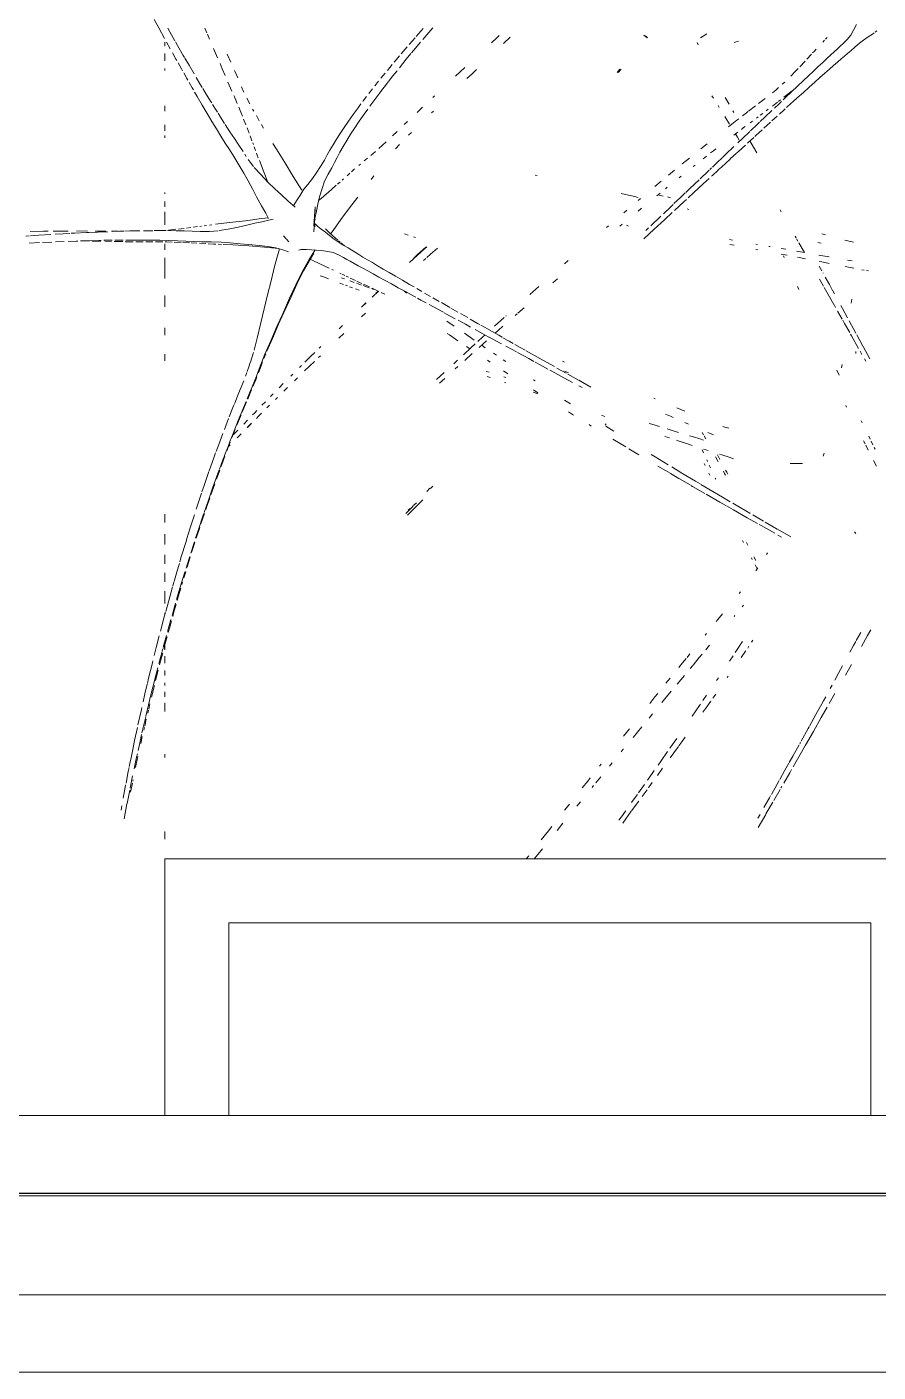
# Model space of a CAD drawing. Header units: millimetres. Extents: x -67152 to -48359, y -6192 to 21191.
# Drawn here: x -57270 to -56938, y 533 to 1057 of the extents above; entities that cross this region are included whole.
import ezdxf

# ---------------------------------------------------------------- set-up
doc = ezdxf.new("R2010")
doc.units = ezdxf.units.MM
for name, color, linetype, lineweight in [('G-IMPT', 8, 'Continuous', 9), ('I-FURN', 30, 'Continuous', 9), ('Q-SPCQ', 91, 'Continuous', 9)]:
    doc.layers.add(name, color=color, linetype=linetype, lineweight=lineweight)

# ---------------------------------------------------------------- blocks, each defined once
blk = doc.blocks.new('2017_EN_Awning_Llaza_Complet-PRO - Frontal-3576117-Nivel 1 Oficinas')
at = {"layer": 'Q-SPCQ'}
for p, q in [((2883.92, 95.02), (-2883.92, 95.02)), ((-2883.92, 94.88), (2883.92, 94.88)), ((2883.92, 94.04), (-2883.92, 94.04)), ((-2883.92, 55.37), (2883.92, 55.37))]:
    blk.add_line(p, q, dxfattribs=at)
blk = doc.blocks.new('LR2371_Conjunto_Estar_Externo_932 - RM-palem_elek_dwg-3557110-Nivel 1 Oficinas')
at = {"layer": 'G-IMPT'}
for p, q in [((-244.3, 1042.6), (-248.6, 1048)), ((-233.6, 1048), (-218.5, 1029.3)), ((-207.1, 995.2), (-220.5, 1012.3)), ((-200.7, 987.1), (-207.1, 995.2)), ((-190.4, 994.6), (-179.7, 981.3)), ((-1008.1, 973.1), (-1002.6, 944.6)), ((-65.6, 963.8), (-74, 975.6)), ((-66.9, 980.8), (-50.6, 958.6)), ((192.3, 964.9), (188.4, 971.8)), ((188.5, 989.4), (203.1, 964.4)), ((-1012.4, 948.4), (-1013.8, 956.3)), ((-997.4, 918.4), (-1002.5, 944)), ((-169.9, 948.1), (-176.5, 956.5)), ((-167.5, 945.1), (-169.9, 948.1)), ((-153.4, 949), (-146.6, 940.6)), ((-61.1, 957.5), (-65.5, 963.7)), ((-36.6, 939.4), (-50.2, 958)), ((-41.4, 929.9), (-50.2, 942.2)), ((210.1, 933.3), (199.8, 951.6)), ((216.6, 941.1), (203.5, 963.7)), ((-1005.8, 912.9), (-1009.7, 933.5)), ((-996.7, 914.8), (-992, 891.9)), ((-992.4, 905.5), (-995.7, 922.3)), ((-132.9, 901.4), (-143.4, 914.6)), ((-39.2, 926.7), (-41.4, 929.9)), ((-25.8, 907.8), (-37.3, 924)), ((-30, 930.4), (-21, 918)), ((-18.5, 914.6), (-17.5, 913.2)), ((212.1, 929.7), (210.1, 933.3)), ((224.7, 907.2), (213.9, 926.6)), ((218.4, 937.9), (230.2, 917.6)), ((231.9, 914.6), (233.4, 912)), ((-1005.1, 908.9), (-1005.8, 912.9)), ((-1000.2, 883.6), (-1004.4, 905.3)), ((-991.7, 901.9), (-991, 898.9)), ((-128.1, 895.5), (-132.9, 901.4)), ((-121.7, 910), (-124.5, 913.4)), ((-117.3, 904.6), (-108.2, 893.4)), ((-9.8, 885.2), (-20.2, 899.9)), ((-11, 904.3), (-17.5, 913.2)), ((-1.5, 891.3), (8.5, 877.4)), ((228.5, 900.4), (224.7, 907.2)), ((239.4, 881), (229.6, 898.5)), ((248.4, 886), (237.1, 905.7)), ((-998.6, 876), (-1000.2, 883.6)), ((-994.3, 854.2), (-998.2, 873.8)), ((-984.4, 856.2), (-989.1, 878.4)), ((-986.3, 876.1), (-985.6, 872.6)), ((-981.8, 855), (-985.6, 872.6)), ((-107.7, 869.8), (-110.4, 873.1)), ((-86.5, 866.9), (-91.7, 873.2)), ((-7.2, 881.4), (-9.8, 885.2)), ((5.5, 863.3), (-0.1, 871.3)), ((246.9, 867.5), (239.4, 881)), ((254, 854.8), (247.5, 866.5)), ((248.4, 886), (251.9, 879.8)), ((254.8, 874.9), (263.3, 860)), ((-991.1, 839), (-994.3, 854.2)), ((-984.4, 856.2), (-983, 849.8)), ((-981.6, 843.7), (-977.9, 826.9)), ((-69.8, 846.5), (-65.8, 841.6)), ((-65.6, 841.4), (-65.8, 841.6)), ((17.9, 845.6), (5.5, 863.3)), ((35, 821.1), (22.1, 839.7)), ((29.5, 848.3), (22.7, 857.8)), ((29.5, 848.3), (38.4, 836)), ((265.9, 833.3), (254, 854.8)), ((278.2, 833.9), (263.3, 860)), ((-988.2, 824.8), (-990.9, 837.9)), ((-983, 800.7), (-988.2, 824.8)), ((-974.9, 813.6), (-977.9, 826.9)), ((-976.5, 830.8), (-973.6, 817.6)), ((-59.7, 809.6), (-65.6, 817)), ((-47.2, 819), (-30.7, 798.9)), ((39.3, 834.7), (44.6, 827.3)), ((50.9, 818.5), (44.6, 827.3)), ((268.6, 828.6), (267.4, 830.7)), ((283.1, 802.3), (270, 826.1)), ((278.2, 833.9), (293.1, 807.9)), ((-975.4, 766.1), (-981.9, 795.4)), ((-971.3, 797.6), (-974.3, 810.7)), ((-971.3, 797.6), (-967.2, 780.5)), ((-969.7, 800.7), (-970.8, 805.4)), ((-966.1, 784.7), (-969.1, 797.8)), ((-54.2, 802.7), (-59.7, 809.6)), ((284.8, 799.2), (283.1, 802.3)), ((297.6, 776.1), (285.6, 797.8)), ((308, 781.8), (293.1, 807.9)), ((-974.6, 762.6), (-975.4, 766.1)), ((-966.8, 778.7), (-964.4, 768.3)), ((-957.3, 739), (-964.4, 768.3)), ((-963.4, 773.4), (-962.1, 767.6)), ((-961.6, 765.9), (-959.2, 755.5)), ((-10.8, 774.9), (-17.1, 782.5)), ((77.8, 759.1), (64.1, 779.1)), ((88, 766.5), (84.6, 771.3)), ((88.5, 765.7), (99.4, 750.4)), ((312.1, 749.9), (297.6, 776.1)), ((308, 781.8), (319, 762.3)), ((-968.6, 736.7), (-972.2, 752.2)), ((-964.4, 718.7), (-968.6, 736.7)), ((-957.3, 739), (-950, 709.8)), ((-952.1, 726.3), (-956.2, 743.4)), ((-6.1, 742.8), (-15.9, 755)), ((-0.8, 736.3), (-6.1, 742.8)), ((24.7, 732), (7.2, 753.1)), ((79.8, 756.2), (77.8, 759.1)), ((91.3, 739.4), (84.3, 749.7)), ((108.6, 737.2), (103, 745.2)), ((316.3, 742.2), (312.1, 749.9)), ((333.8, 736.2), (323.1, 755.1)), ((-961.7, 707.5), (-964.1, 717.4)), ((-952.1, 726.3), (-950.7, 720.8)), ((-948.5, 711.7), (-944.8, 697.2)), ((22.7, 707.3), (14.8, 716.9)), ((35.8, 718.7), (42.8, 710.3)), ((113.7, 706.4), (110.1, 711.6)), ((326.4, 723.7), (324.6, 727)), ((328.4, 720.2), (326.4, 723.7)), ((340.7, 697.6), (333.3, 711.2)), ((-954.6, 678.3), (-961.7, 707.5)), ((-944.4, 687.9), (-949.8, 709.2)), ((-943.5, 691.9), (-944.8, 697.2)), ((46.1, 678.3), (38.9, 687.2)), ((49.6, 702), (42.8, 710.3)), ((60.4, 689.1), (65.5, 683.1)), ((132.4, 703.4), (130.3, 706.3)), ((348.3, 683.7), (340.7, 697.6)), ((364.7, 681.3), (353.5, 701.3)), ((-953.7, 674.8), (-954.6, 678.3)), ((-947.3, 649.2), (-951.2, 664.5)), ((-942.2, 679.5), (-936.2, 656.7)), ((-937.4, 668.2), (-940.9, 682.2)), ((-937.4, 668.2), (-935.1, 659.8)), ((52.6, 670.3), (46.1, 678.3)), ((59.8, 661.4), (54.5, 668)), ((66, 682.4), (77.6, 668.5)), ((82.9, 662.2), (77.6, 668.5)), ((141.4, 665), (134.5, 675.3)), ((165, 656.3), (156.6, 668.4)), ((-941.6, 627.1), (-947.3, 649.2)), ((-935.9, 655.4), (-934.9, 651.8)), ((-928.1, 626.6), (-934.1, 648.9)), ((-932.8, 651.1), (-929.7, 639.4)), ((-927, 629.4), (-929.7, 639.4)), ((94.7, 648.2), (90, 653.7)), ((94.7, 648.2), (97.1, 645.2)), ((153, 647.5), (145.6, 658.7)), ((156.2, 642.6), (153, 647.5)), ((159.1, 638.2), (156.8, 641.7)), ((165, 656.3), (165.6, 655.4)), ((169, 650.4), (171.3, 647)), ((179, 635.8), (176.4, 639.5)), ((369, 645.7), (362.1, 658.4)), ((373.2, 638), (369, 645.7)), ((382.5, 620.8), (374.1, 636.3)), ((395.2, 626.9), (383.7, 647.5)), ((-932.2, 591.5), (-939.3, 618.2)), ((-926, 618.9), (-919.6, 596.3)), ((-921.9, 610.7), (-924.7, 620.9)), ((-921.9, 610.7), (-918.5, 598.7)), ((91.1, 623), (88.7, 625.9)), ((395.3, 626.7), (401.2, 616.1)), ((-929.9, 583), (-932.2, 591.5)), ((-911, 565.9), (-917.5, 588.9)), ((-916.3, 590.6), (-913.9, 582.2)), ((112.8, 596.5), (109.5, 600.5)), ((121.8, 585.5), (112.8, 596.5)), ((143.2, 590.6), (144.5, 589)), ((-924.4, 562.9), (-929.4, 581.1)), ((-916.5, 534.5), (-924.4, 562.9)), ((-909.8, 567.9), (-913.9, 582.2)), ((-908.9, 559), (-902.6, 537.4)), ((-905.8, 553.9), (-907.7, 560.4)), ((161.2, 569.2), (158.5, 572.5)), ((-905.8, 553.9), (-900.9, 537.3)), ((-894.1, 509.3), (-902.6, 537.4)), ((155.6, 544.3), (153.2, 547.2)), ((-913.9, 525.8), (-916, 532.8)), ((-908.4, 506.4), (-913.6, 524.5)), ((-898.9, 530.3), (-897.5, 525.8)), ((-891.7, 506.7), (-895, 517.6)), ((-894.1, 509.3), (-893, 505.9)), ((-903.7, 490.5), (-908.4, 506.4)), ((-900.1, 478.4), (-902.9, 487.8)), ((-891.1, 499.6), (-885.5, 481.4)), ((-889.1, 497.9), (-883, 478.2)), ((176.1, 480.1), (177.6, 483)), ((184.2, 485.1), (180.7, 478.2)), ((183, 493.3), (187.1, 501)), ((188.2, 499.2), (184.6, 504.9)), ((-891.7, 450.8), (-900.1, 478.4)), ((-884.2, 477.5), (-885.5, 481.4)), ((-876.7, 453.8), (-882.2, 471.1)), ((-874.4, 451.1), (-880.5, 470.3)), ((206.2, 470.7), (204.3, 473.8)), ((-889.7, 444.4), (-891.7, 450.8)), ((-883.1, 423.4), (-889.3, 443.3)), ((-876.7, 453.8), (-875.3, 449.7)), ((-873.2, 443.1), (-867.8, 426.5)), ((-871.8, 443), (-865.3, 423)), ((159, 447.2), (160.9, 451)), ((169.6, 456.3), (167, 451.1)), ((194.2, 419.2), (220.3, 433.8)), ((250.6, 440.7), (225.3, 426.2)), ((225.9, 437), (232.9, 440.9)), ((370.5, 430.8), (373, 433.9)), ((-875.3, 398.7), (-883.1, 423.4)), ((-858.8, 399.5), (-867.8, 426.5)), ((-856.3, 396.2), (-863, 416)), ((168.1, 404.5), (187.4, 415.4)), ((198.8, 410.9), (178.5, 399.1)), ((190.6, 417.1), (194.2, 419.2)), ((202, 412.7), (224.7, 425.9)), ((-874.4, 396.2), (-874.5, 396.3)), ((-865.7, 369.6), (-871.9, 388.4)), ((-858.8, 399.5), (-857.6, 396.2)), ((-857, 394.3), (-849.6, 372.8)), ((-853.8, 388.8), (-852.5, 384.9)), ((-852.3, 384.2), (-846.5, 367.6)), ((-465.8, 385.9), (-476.1, 396.4)), ((-473, 399.5), (-462.6, 389.1)), ((-468.3, 386.9), (-471.6, 390.3)), ((-461.5, 381.4), (-465.8, 385.9)), ((-452.1, 378.6), (-462.6, 389.1)), ((116.2, 374.9), (127.7, 381.5)), ((128.8, 382), (142.1, 389.7)), ((142.1, 389.7), (168.1, 404.5)), ((147.1, 380.7), (172.9, 395.8)), ((173.5, 396.2), (172.9, 395.8)), ((-861.9, 358.2), (-865.7, 369.6)), ((-856.8, 343.2), (-861, 355.6)), ((-840.3, 346.5), (-849.6, 372.8)), ((-836.9, 340.3), (-844.2, 360.9)), ((-456.2, 376), (-460.9, 380.8)), ((-452.1, 378.6), (-444.2, 370.7)), ((64.7, 345.1), (88, 358.6)), ((90.4, 360), (116.2, 374.9)), ((95.8, 350.4), (121.4, 365.6)), ((136.1, 374.3), (121.4, 365.6)), ((147.1, 380.7), (141, 377.1)), ((-847.8, 317.1), (-856.8, 343.2)), ((-840.3, 346.5), (-831, 320.6)), ((-833.7, 331.4), (-827.6, 314.5)), ((-431.1, 348.7), (-436.9, 354.6)), ((-425.2, 344.5), (-429.7, 349)), ((23.6, 321), (39.2, 330.2)), ((39.2, 330.2), (60.3, 342.5)), ((44.9, 319.9), (70.3, 335.2)), ((61.7, 343.4), (64.7, 345.1)), ((79.4, 340.6), (70.3, 335.2)), ((95.8, 350.4), (80.9, 341.5)), ((107.9, 329.4), (108.8, 331.4)), ((-838.7, 291.5), (-847.2, 315.6)), ((-828.4, 313.7), (-831, 320.6)), ((-821.5, 295), (-828.1, 312.9)), ((-824, 304.7), (-825.1, 307.7)), ((-0.5, 306.8), (13.8, 315.3)), ((13.8, 315.3), (22.4, 320.4)), ((44.9, 319.9), (26.1, 308.5)), ((86.8, 301.8), (88.8, 306)), ((95.7, 320.4), (97.6, 324.2)), ((96.6, 305.2), (99, 310.3)), ((123.1, 316.4), (125.5, 320.8)), ((125.5, 320.8), (127.1, 323.8)), ((127.3, 314.5), (129.5, 318.6)), ((131.4, 322.1), (129.5, 318.6)), ((406.6, 296.1), (412.2, 307)), ((-835.2, 281.9), (-838.7, 291.5)), ((-817.9, 288.2), (-823.7, 304)), ((-821.5, 295), (-818.6, 287.5)), ((-818.3, 286.7), (-811.9, 269.8)), ((-55.3, 274.2), (-36.4, 285.5)), ((-5.3, 289.4), (-13.1, 284.7)), ((-5.3, 289.4), (19.1, 304.3)), ((83.2, 276), (85.8, 281.7)), ((93.4, 298.2), (91.9, 294.9)), ((108.3, 289.2), (112.2, 296.5)), ((112.1, 285.6), (116.5, 294.1)), ((112.2, 296.5), (113.6, 299)), ((120, 285.8), (116, 284.5)), ((120, 285.8), (133.9, 290.3)), ((142.1, 292.9), (133.9, 290.3)), ((257.5, 301.9), (249.2, 301.7)), ((272.5, 302.2), (257.5, 301.9)), ((313.2, 282.3), (311.5, 288.1)), ((-829.5, 266.2), (-834.1, 279)), ((-821.8, 245.6), (-829.5, 266.2)), ((-814, 278.2), (-807.7, 261.6)), ((-808.5, 261), (-811.9, 269.8)), ((-810.8, 269.9), (-807.6, 266.6)), ((-802.3, 245.1), (-808.2, 260.3)), ((-85.7, 255.9), (-61.1, 270.7)), ((34.7, 258), (39.8, 259.7)), ((45.4, 261.5), (39.8, 259.7)), ((57.2, 265.4), (46.3, 261.8)), ((57.2, 265.4), (64.4, 267.7)), ((78.9, 255.6), (66.7, 251.9)), ((85.4, 257.6), (78.9, 255.6)), ((89.9, 276.1), (85.4, 274.6)), ((86.8, 249.9), (89.8, 255.4)), ((89.9, 276.1), (94.4, 277.5)), ((387.8, 259.1), (390.8, 265)), ((392, 267.4), (396.7, 276.7)), ((397.4, 250.3), (400.2, 256)), ((401.9, 259.5), (405.4, 266.6)), ((407.9, 271.8), (409.4, 274.7)), ((-810.8, 217.1), (-818.7, 237.6)), ((-798.2, 237.3), (-804, 252.3)), ((-802.3, 245.1), (-792.5, 220.8)), ((-793.4, 238.9), (-801.4, 247.2)), ((-795.1, 229.7), (-788.6, 213.5)), ((-787.2, 245.8), (-794.7, 253.4)), ((-775.6, 234), (-767.6, 226)), ((-768.9, 227.8), (-774.8, 233.8)), ((-130.4, 228.6), (-126.1, 231.3)), ((-98.1, 227), (-99.8, 229.9)), ((-99, 231.4), (-83.5, 241.1)), ((2.3, 232.2), (-11.8, 227.8)), ((21.5, 253.6), (12.8, 250.8)), ((26.4, 239.6), (16.8, 236.6)), ((38.5, 243.3), (26.4, 239.6)), ((62, 250.5), (59, 249.6)), ((65.9, 251.7), (62, 250.5)), ((83.3, 243.3), (85.8, 247.9)), ((104.8, 248), (94.1, 243.4)), ((125.9, 233.2), (122.4, 231.9)), ((133.5, 235.3), (125.9, 233.2)), ((-801.4, 193.2), (-809.7, 214.1)), ((-782.7, 197), (-792.5, 220.8)), ((-787.3, 210.5), (-788.6, 213.5)), ((-778.9, 190.1), (-785, 204.8)), ((-775.2, 220.1), (-782.3, 227.4)), ((-761.5, 206), (-765.6, 210.2)), ((-757.4, 201.8), (-761.5, 206)), ((-758.4, 216.8), (-754.5, 212.9)), ((-748.4, 206.8), (-754.5, 212.9)), ((-169.1, 204.7), (-160, 210.4)), ((-100.7, 213), (-107.1, 210.9)), ((-11.8, 227.8), (-16.8, 226.2)), ((23.5, 212.9), (14.2, 208.9)), ((23.5, 212.9), (28.5, 215.2)), ((57.2, 227.8), (50.1, 224.7)), ((385, 224.9), (383.2, 221.2)), ((-799.8, 189.3), (-801.4, 193.2)), ((-791.9, 169.7), (-799.3, 188)), ((-782.7, 197), (-777.6, 184.8)), ((-778.9, 190.1), (-777.1, 185.9)), ((-775.5, 179.8), (-772.9, 173.6)), ((-774.7, 180.4), (-769.2, 167.3)), ((-741.4, 185.4), (-747.9, 192)), ((-733.6, 192.1), (-738.7, 197.1)), ((-722.5, 181.1), (-718.5, 177.1)), ((-176.6, 182.1), (-173.7, 184)), ((-165.5, 189.2), (-173.7, 184)), ((-5.3, 179.9), (-8.2, 178.7)), ((50.1, 203.2), (35.2, 196.9)), ((354.3, 192.5), (355.8, 195.4)), ((-782.3, 146), (-791.9, 169.7)), ((-762.9, 149.7), (-772.9, 173.6)), ((-767.4, 163.1), (-769.2, 167.3)), ((-759.3, 143.9), (-764.8, 156.9)), ((-726.4, 170.2), (-731.7, 175.6)), ((-707.5, 151.2), (-715.6, 159.2)), ((-699.7, 158.6), (-706.4, 165.2)), ((-235.7, 167.5), (-227, 170.5)), ((-235.5, 163), (-227.2, 168.3)), ((-127, 157.6), (-149.8, 144.9)), ((-149.7, 155.3), (-143.4, 158.7)), ((-776.3, 130.1), (-778.9, 137)), ((-772.3, 119.7), (-775.5, 128)), ((-762.9, 149.7), (-758.2, 137)), ((-759.3, 143.9), (-757.2, 138.1)), ((-758.2, 137), (-753, 123)), ((-754.5, 130.9), (-749.5, 117.7)), ((-689.8, 133.4), (-693.3, 137)), ((-686.3, 145.6), (-680.7, 140.1)), ((-648.8, 109.2), (-667.5, 127.3)), ((-404.1, 130.4), (-418.2, 143.6)), ((-412.6, 150.3), (-402.7, 141.3)), ((-318.7, 129.8), (-324.3, 128)), ((-322.5, 138), (-317.1, 139.9)), ((-291.7, 127.1), (-283.4, 132.4)), ((-287.7, 139.9), (-291.4, 138.6)), ((-290.3, 149), (-287.7, 149.9)), ((-235.5, 143.9), (-232.1, 146.1)), ((-204.4, 125.7), (-200.4, 127.8)), ((-200.4, 127.8), (-183.6, 136.9)), ((-173.3, 131.7), (-190.9, 121.8)), ((-183.6, 137), (-177.8, 140.1)), ((-177.8, 140.1), (-161.5, 148.9)), ((-169, 131), (-176.6, 127.9)), ((-170.4, 133.3), (-150.4, 144.5)), ((341.7, 135.2), (337.2, 125.8)), ((-769.8, 111.5), (-772.3, 119.7)), ((-763.8, 92.4), (-769.6, 110.9)), ((-742.4, 95.8), (-753, 123)), ((-746.6, 110.2), (-749.5, 117.7)), ((-740.7, 95.1), (-744.1, 103.6)), ((-673.3, 117), (-677, 120.6)), ((-655.6, 99.5), (-666.8, 110.6)), ((-640.9, 101.7), (-637.6, 98.5)), ((-378.6, 106.8), (-385.9, 113.5)), ((-378, 118.9), (-383, 123.4)), ((-365, 107.2), (-350.8, 94.5)), ((-322.3, 107.1), (-317.3, 110.4)), ((-287.7, 109.3), (-292.4, 106.1)), ((-265.6, 92.5), (-244.3, 104)), ((-244.3, 104), (-234.7, 109.2)), ((-217.8, 106.7), (-239.3, 94.6)), ((-232.1, 110.6), (-222.6, 115.8)), ((-222.6, 115.8), (-207.9, 123.8)), ((-217.8, 106.7), (-195.8, 119.1)), ((-176.6, 110.4), (-180.6, 108.8)), ((346, 121.4), (346.6, 118.2)), ((347.2, 114.8), (346.6, 118.2)), ((399.5, 104.5), (386.7, 80.8)), ((389.5, 104.6), (391.9, 108.8)), ((-756.7, 65.5), (-762.6, 88)), ((-742.4, 95.8), (-731.3, 70.2)), ((-738.6, 89.7), (-728.1, 65.8)), ((-648.2, 92.2), (-655.6, 99.5)), ((-636.8, 81.1), (-639.7, 83.9)), ((-352.8, 82.9), (-367.6, 96.6)), ((-361.8, 81), (-355.4, 85.3)), ((-345.6, 76.3), (-352.8, 82.9)), ((-323.7, 70.2), (-338, 83)), ((-326.2, 83.3), (-332, 79.3)), ((-311, 93.6), (-305.4, 97.4)), ((-287.7, 80.5), (-286.3, 81.2)), ((-286.3, 81.2), (-267.6, 91.4)), ((-260.4, 82.7), (-270.3, 77.1)), ((-260.4, 82.7), (-251, 88)), ((-248.9, 89.2), (-239.3, 94.6)), ((365, 60.8), (378.3, 84.6)), ((373.2, 94.5), (373.3, 90.7)), ((374.9, 59.1), (386.3, 80.2)), ((378.3, 84.6), (378.4, 84.8)), ((381.2, 89.8), (384.8, 96.2)), ((-750.1, 36.7), (-756.7, 65.5)), ((-719.5, 43.1), (-731.3, 70.2)), ((-716.5, 39.2), (-728.1, 65.8)), ((-602.7, 65.3), (-593.3, 56.5)), ((-398, 56.7), (-394.1, 59.3)), ((-394.1, 59.3), (-377.8, 70.3)), ((-365.7, 56.1), (-347.4, 68.8)), ((-345.3, 49.2), (-326.2, 59.6)), ((-330.7, 62.7), (-340.4, 71.6)), ((-326.8, 59.2), (-330.7, 62.7)), ((-326.2, 59.6), (-319.5, 63.2)), ((-300.9, 59.8), (-320.4, 48.8)), ((-318.7, 63.7), (-306.5, 70.3)), ((-307.7, 56), (-301.4, 50.4)), ((-306.5, 70.3), (-295.9, 76)), ((-300.9, 59.8), (-294.2, 63.7)), ((-292.9, 64.4), (-280.9, 71.2)), ((-273.6, 75.3), (-280.9, 71.2)), ((351.8, 37.4), (361.6, 54.7)), ((373.3, 56.2), (360.5, 32.5)), ((363.1, 57.5), (365, 60.8)), ((-743.8, 9.7), (-750.1, 36.7)), ((-719.5, 43.1), (-709.3, 20.6)), ((-716.5, 39.2), (-706.3, 17.1)), ((-596, 41.5), (-602.3, 47.6)), ((-399.2, 19.8), (-383.2, 28.6)), ((-398.7, 33), (-384.9, 42.7)), ((-377.6, 31.6), (-363.9, 39.1)), ((-373.3, 18.8), (-359.5, 26.6)), ((-363.9, 39.1), (-354.2, 44.3)), ((-339.4, 38.1), (-354.6, 29.4)), ((-339.4, 38.1), (-336.4, 39.8)), ((-334.7, 40.7), (-320.9, 48.6)), ((-290.6, 26.3), (-308.7, 42.6)), ((-292.9, 42.9), (-301.4, 50.4)), ((338.8, 14.3), (347.4, 29.6)), ((347.8, 9.3), (357.4, 26.9)), ((348.4, 31.4), (351.8, 37.4)), ((-737.3, -16.4), (-743.8, 9.7)), ((-695.7, -9.9), (-709.3, 20.6)), ((-692.9, -12.8), (-706.3, 17.1)), ((-560, 25.3), (-552.5, 18.4)), ((-551, -1.5), (-559.9, 6.9)), ((-551.5, -1.5), (-559.3, 5.9)), ((-432.2, 1.9), (-416, 10.7)), ((-416, 10.7), (-405.4, 16.5)), ((-409.2, -1.7), (-393.4, 7.4)), ((-403.9, 17.3), (-399.2, 19.8)), ((-378, 16.1), (-391.5, 8.4)), ((-286.6, 22.7), (-287.7, 23.6)), ((-270.1, 22.8), (-266, 19.3)), ((-264.7, 18.1), (-256.7, 11.1)), ((-253.1, 7.9), (-256.7, 11.1)), ((326, -8.3), (331.7, 1.7)), ((332.2, 2.6), (334.9, 7.4)), ((347.8, 9.3), (344.9, 3.9)), ((-730.6, -43.2), (-737.3, -16.4)), ((-695.7, -9.9), (-683.9, -35.5)), ((-692.9, -12.8), (-681.3, -37.8)), ((-564.3, -25), (-571.2, -27.7)), ((-539.9, -29), (-526.9, -22.8)), ((-527.9, -23.3), (-539.8, -12.1)), ((-528.3, -23.5), (-532.6, -19.4)), ((-522.8, -20.9), (-515.6, -17.5)), ((-490.4, -29.9), (-476.8, -22.5)), ((-479.5, -23.2), (-474.5, -19.8)), ((-476.8, -22.5), (-462.6, -14.7)), ((-462.6, -14.7), (-457.6, -12)), ((-445.9, -22.7), (-455.4, -28.2)), ((-454.2, -10.2), (-447.7, -6.6)), ((-447.7, -6.6), (-437.8, -1.2)), ((-440.7, -19.7), (-429.9, -13.5)), ((-413.2, -4), (-425.3, -10.9)), ((-225.1, -32.4), (-242, -17.4)), ((313.5, -30.5), (326, -8.3)), ((329.1, -25), (332.7, -18.3)), ((365.4, -8), (364.3, -0.8)), ((-724, -70.1), (-730.6, -43.2)), ((-671.6, -59.9), (-683.9, -35.5)), ((-669.1, -61.6), (-681.3, -37.8)), ((-622, -46.7), (-633.2, -50.9)), ((-600.5, -38.7), (-593.8, -36.2)), ((-592.3, -46.7), (-597.7, -48.7)), ((-589.9, -34.7), (-586.1, -33.3)), ((-589.1, -51.8), (-584.4, -49.6)), ((-582.3, -31.8), (-577, -29.9)), ((-573.5, -39.9), (-582.2, -43.1)), ((-581.2, -48.1), (-571.5, -43.6)), ((-559.8, -34.9), (-569.2, -38.4)), ((-568.7, -42.3), (-562.7, -39.4)), ((-562.7, -39.4), (-559.1, -37.8)), ((-545.3, -29.7), (-556.7, -33.8)), ((-556, -36.4), (-545, -31.4)), ((-537, -26.6), (-541.3, -28.2)), ((-537.8, -55.9), (-527, -50)), ((-527, -50), (-515.5, -43.7)), ((-515.5, -43.7), (-503.3, -37)), ((-503.3, -37), (-490.4, -29.9)), ((-495.6, -51.5), (-482.8, -44.1)), ((-469.5, -36.3), (-482.8, -44.1)), ((-469.5, -36.3), (-460.7, -31.3)), ((-190, -46.7), (-198.7, -39.2)), ((265.6, -26.5), (262.9, -32.5)), ((304.7, -46), (312.3, -32.6)), ((323.2, -35.9), (315.4, -50)), ((323.2, -35.9), (328.6, -25.9)), ((-717.4, -94.6), (-724, -70.1)), ((-671.6, -59.9), (-658.7, -83.2)), ((-669.1, -61.6), (-656.4, -84.3)), ((-649.2, -79.9), (-629.2, -70.6)), ((-637.9, -52.6), (-633.2, -50.9)), ((-629.2, -70.6), (-620.7, -66.7)), ((-615.7, -64.4), (-612.5, -62.9)), ((-600.9, -57.4), (-598, -56.1)), ((-596.3, -55.3), (-591.4, -52.9)), ((-581, -79.8), (-573.8, -75.8)), ((-573.8, -75.8), (-565.9, -71.4)), ((-565.9, -71.4), (-557.2, -66.7)), ((-557.2, -66.7), (-547.9, -61.5)), ((-547.9, -61.5), (-537.8, -55.9)), ((-539.4, -77.3), (-529.5, -71.4)), ((-518.9, -65.1), (-529.5, -71.4)), ((-518.9, -65.1), (-507.6, -58.5)), ((-495.6, -51.5), (-507.6, -58.5)), ((-169.9, -81), (-176.6, -75.2)), ((304.2, -70.4), (308.9, -62)), ((308.8, -78.6), (322.9, -75.9)), ((311.4, -57.4), (311.2, -57.8)), ((353, -70.1), (369.4, -66.9)), ((389, -63.1), (384.7, -63.9)), ((393, -62.3), (396.8, -61.5)), ((-717.4, -94.6), (-714.4, -103.2)), ((-708.2, -101.7), (-698, -97.8)), ((-678.4, -100.8), (-671.9, -102.6)), ((-678.4, -100.8), (-672.4, -102.1)), ((-663.5, -102.1), (-654.3, -101.5)), ((-658.7, -83.2), (-647.5, -101.2)), ((-649.2, -79.9), (-656.8, -83.7)), ((-656.4, -84.3), (-649.6, -95.1)), ((-654.3, -101.5), (-645.5, -101.1)), ((-645.5, -101.1), (-635.5, -100.4)), ((-635.5, -100.4), (-623.6, -98.2)), ((-623.6, -98.2), (-613.6, -96.2)), ((-613.6, -96.2), (-603.2, -92.3)), ((-603.2, -92.3), (-594.1, -87.1)), ((-594.1, -87.1), (-587.4, -83.4)), ((-587.4, -83.4), (-581, -79.8)), ((-584.8, -105), (-578.1, -100.8)), ((-571.9, -96.9), (-578.1, -100.8)), ((-571.9, -96.9), (-564.9, -92.6)), ((-557.1, -87.9), (-564.9, -92.6)), ((-557.1, -87.9), (-548.6, -82.8)), ((-539.4, -77.3), (-548.6, -82.8)), ((-461.9, -84.4), (-469.1, -77.8)), ((-440.6, -103.8), (-461.9, -84.4)), ((-454.3, -92.4), (-461.4, -85.9)), ((-438.6, -106.7), (-454.3, -92.4)), ((-438.3, -85.2), (-443, -81)), ((-429.5, -93), (-436.4, -86.9)), ((-429.5, -93), (-416.6, -104.3)), ((184.2, -102.3), (188.3, -101.6)), ((232.5, -93.2), (239.3, -91.9)), ((236.7, -89.9), (238, -86.9)), ((243.3, -91.1), (239.3, -91.9)), ((264.8, -98.3), (261.1, -98.9)), ((263, -87.4), (278.3, -84.5)), ((276.3, -96.3), (264.8, -98.3)), ((265.7, -114.6), (276.1, -96.3)), ((310.7, -90.3), (303.5, -91.5)), ((308.8, -78.6), (304, -79.5)), ((322.8, -88.1), (310.7, -90.3)), ((366.5, -80.5), (357.4, -82.1)), ((-1167.8, -115), (-1187.4, -114)), ((-1162.1, -115.3), (-1144.2, -116.1)), ((-1121.2, -117.1), (-1137.4, -116.4)), ((-1113.3, -117.4), (-1098.7, -117.9)), ((-1095.5, -118), (-1098.7, -117.9)), ((-1076.7, -118.6), (-1090.4, -118.2)), ((-1085.1, -118.4), (-1073.5, -118.2)), ((-1076.7, -118.6), (-1055.4, -119.2)), ((-1059.8, -118), (-1068.5, -118.1)), ((-1051.7, -117.8), (-1059.2, -118)), ((-1051.5, -119.3), (-1055.4, -119.2)), ((-1034.6, -119.6), (-1046.5, -119.4)), ((-1044.6, -117.7), (-1031.9, -117.4)), ((-1034.6, -119.6), (-1030.7, -119.7)), ((-1026.5, -117.3), (-1017.1, -117)), ((-1025.7, -119.7), (-1014.5, -119.9)), ((-1010.7, -116.9), (-1017.1, -117)), ((-1009.5, -119.9), (-1014.5, -119.9)), ((-990.7, -116.5), (-1005.8, -116.8)), ((-994.9, -120), (-1004.9, -120)), ((-994.9, -120), (-976.1, -120)), ((-985.9, -116.5), (-972.1, -116.6)), ((-957.8, -119.9), (-976.1, -120)), ((-967.2, -116.6), (-958.5, -116.7)), ((-953.7, -116.6), (-958.5, -116.7)), ((-957.8, -119.9), (-940.3, -119.6)), ((-934.9, -116.5), (-948.8, -116.6)), ((-923.4, -119.2), (-940.3, -119.6)), ((-927.2, -116.5), (-930.6, -116.5)), ((-927.2, -116.5), (-917.1, -116.1)), ((-923.4, -119.2), (-907.2, -118.7)), ((-913.2, -115.9), (-900.6, -115.5)), ((-891.8, -118), (-907.2, -118.7)), ((-884.7, -114.8), (-896.9, -115.3)), ((-891.8, -118), (-877, -117.2)), ((-870.5, -114.2), (-881.3, -114.7)), ((-861.7, -116.4), (-877, -117.2)), ((-865.5, -114), (-854, -113.3)), ((-861.7, -116.4), (-843.4, -116.4)), ((-849.2, -113), (-839.1, -112.4)), ((-824.5, -116), (-843.4, -116.4)), ((-835.1, -112.2), (-839.1, -112.4)), ((-824.4, -111.7), (-830.7, -112)), ((-824.5, -116), (-807.5, -114.6)), ((-803, -110.8), (-820.9, -111.6)), ((-788.8, -113), (-807.5, -114.6)), ((-803, -110.8), (-772.5, -109.1)), ((-788.8, -113), (-773, -111.2)), ((-753.1, -109.4), (-773, -111.2)), ((-742.8, -106.7), (-772.5, -109.1)), ((-753.1, -109.4), (-736.7, -107.6)), ((-742.8, -106.7), (-716.8, -103.8)), ((-721.8, -105), (-736.7, -107.6)), ((-721.8, -105), (-708.2, -101.7)), ((-707.2, -128.1), (-702, -122.3)), ((-701.5, -121.6), (-696.8, -116.3)), ((-672.4, -102.1), (-663.5, -102.1)), ((-620.4, -128.4), (-611.7, -121.8)), ((-604.5, -119.4), (-620.2, -133.3)), ((-604.1, -116.4), (-611.7, -121.8)), ((-604.1, -116.4), (-594.4, -110.4)), ((-603.3, -118.3), (-600.4, -116)), ((-598.8, -114.7), (-591.9, -109)), ((-584.8, -105), (-594.4, -110.4)), ((-458.1, -124.6), (-461.5, -125.7)), ((-436.9, -107.1), (-440.6, -103.8)), ((-27.1, -122.1), (-7.5, -140.2)), ((140.6, -119.9), (134.5, -120.9)), ((135.5, -111.5), (139.1, -110.8)), ((143.2, -110.1), (139.1, -110.8)), ((187.6, -111.7), (184.2, -112.3)), ((211.7, -107.5), (208.8, -108)), ((241, -102.4), (232.4, -103.9)), ((258.5, -127.1), (260.3, -124.1)), ((261.3, -122.3), (264, -117.6)), ((307.6, -113.8), (301.7, -115.4)), ((368.8, -115.6), (352.7, -120)), ((-1187, -127.8), (-1193.7, -127.4)), ((-1159.9, -136.4), (-1185.1, -136)), ((-1169.7, -129), (-1184.9, -128)), ((-1146.1, -130.5), (-1169.7, -129)), ((-1151.5, -136.5), (-1159.9, -136.4)), ((-1131.1, -136.7), (-1141.8, -136.6)), ((-1123.2, -131.8), (-1137.9, -130.9)), ((-1113.9, -136.9), (-1131.1, -136.7)), ((-1110.4, -132.5), (-1123.2, -131.8)), ((-1100.7, -133), (-1108.2, -132.6)), ((-1078.8, -134.1), (-1100.7, -133)), ((-1077.4, -137), (-1098.1, -136.9)), ((-1073.9, -134.3), (-1078.8, -134.1)), ((-1057.5, -135), (-1073, -134.3)), ((-1046.6, -136.8), (-1062.8, -136.9)), ((-1038.7, -135.7), (-1057.5, -135)), ((-1042, -136.8), (-1046.6, -136.8)), ((-1019.1, -136.5), (-1031.5, -136.7)), ((-1016.7, -136.5), (-1030.8, -136)), ((-1008.3, -136.7), (-1016.7, -136.5)), ((-997.2, -137), (-1006.4, -136.7)), ((-978.4, -137.4), (-997.2, -137)), ((-960.2, -137.6), (-971.1, -137.5)), ((-953.7, -137.6), (-960.2, -137.6)), ((-942.7, -137.7), (-951.5, -137.7)), ((-928.8, -137.7), (-942.7, -137.7)), ((-930.3, -138.1), (-937.3, -137.7)), ((-909.8, -137.5), (-925.9, -137.7)), ((-910.2, -140.2), (-924.1, -138.7)), ((-894.4, -137.2), (-909.8, -137.5)), ((-900.2, -141.2), (-905.3, -140.7)), ((-894.8, -141.9), (-900.2, -141.2)), ((-879.7, -136.8), (-894.4, -137.2)), ((-881.9, -143.6), (-890.3, -142.5)), ((-864.7, -136.3), (-879.7, -136.8)), ((-869.3, -145.2), (-877.6, -144.1)), ((-861.7, -146.2), (-865.1, -145.7)), ((-846.8, -136.2), (-864.7, -136.3)), ((-852.4, -147.4), (-857.1, -146.8)), ((-830.7, -137.6), (-846.8, -136.2)), ((-842.7, -148.7), (-846.7, -148.2)), ((-809, -152.9), (-835.8, -149.6)), ((-811.6, -140.6), (-828.6, -137.7)), ((-792.9, -144.5), (-811.6, -140.6)), ((-776.4, -148.3), (-792.9, -144.5)), ((-761.1, -151.8), (-776.4, -148.3)), ((-745.1, -155.1), (-761.1, -151.8)), ((-650.2, -155), (-647.1, -145.5)), ((-649.9, -146.9), (-647.7, -160.6)), ((-649.9, -146.9), (-647.2, -182.6)), ((-649.8, -135.4), (-648, -164.4)), ((-647.2, -150.6), (-642.4, -145.8)), ((-636, -140.6), (-642.4, -145.8)), ((-636, -140.6), (-627.6, -134.5)), ((-620.2, -133.3), (-627.9, -140.8)), ((-620.4, -128.4), (-627.6, -134.5)), ((-613.6, -138.1), (-618.3, -131.7)), ((-613.6, -138.1), (-599, -158.5)), ((-471.8, -129.2), (-478.5, -131.4)), ((-93.7, -147), (-97.5, -143.8)), ((-68, -149.8), (-72.6, -145.9)), ((-56.1, -146.4), (-59.5, -148.2)), ((-18, -142.9), (-23.1, -138)), ((5.1, -165), (-13.9, -146.8)), ((11.7, -158.1), (-7.5, -140.2)), ((315.7, -129.8), (308.8, -131.6)), ((-778.8, -156.4), (-809, -152.9)), ((-748.6, -160.3), (-778.8, -156.4)), ((-736.1, -161.7), (-748.6, -160.3)), ((-748.6, -184.4), (-740.7, -170.4)), ((-729.6, -158.8), (-745.1, -155.1)), ((-735.5, -160.5), (-740.7, -170.4)), ((-726.7, -159.5), (-729.6, -158.8)), ((-647.8, -160.6), (-647.4, -157.3)), ((-647.7, -160.6), (-644.8, -174.3)), ((-647.5, -173.7), (-647.2, -182.6)), ((-644.8, -174.3), (-642.4, -187.6)), ((-599, -158.5), (-582.7, -180.6)), ((-59, -176.6), (-64.9, -171.6)), ((-31.3, -180), (-37.9, -174.6)), ((23.8, -182.7), (9.9, -169.6)), ((11.7, -158.1), (26.6, -171.9)), ((49.2, -192.8), (30.6, -175.6)), ((230.1, -176.7), (232.2, -173.1)), ((-765, -215.3), (-758.3, -201.3)), ((-748.6, -184.4), (-758.3, -201.3)), ((-698.2, -193.4), (-710.9, -205.4)), ((-685.2, -182), (-698.2, -193.4)), ((-687.8, -185.7), (-682.4, -194)), ((-676.1, -203.7), (-682.4, -194)), ((-642.4, -187.6), (-639.2, -201.8)), ((-636.2, -198.4), (-640.8, -194.6)), ((-639.2, -201.8), (-634, -217.5)), ((-636.2, -198.4), (-616.7, -215.1)), ((-582.7, -180.6), (-567, -201.1)), ((-44.7, -201.9), (-69.5, -207.5)), ((-44.7, -201.9), (-37.9, -200.3)), ((-33.1, -198.4), (-37.9, -194.4)), ((9.7, -202.9), (-0.4, -205.1)), ((23.5, -199.9), (17.6, -201.2)), ((28.3, -187.1), (23.8, -182.7)), ((42, -200.2), (29.9, -188.6)), ((51.3, -209), (42, -200.2)), ((49.2, -192.8), (53.5, -196.7)), ((58, -177.9), (55, -178.6)), ((57, -199.9), (67.3, -209.5)), ((-765, -215.3), (-773.6, -231.5)), ((-723.3, -216.7), (-736.4, -229.1)), ((-710.9, -205.4), (-723.3, -216.7)), ((-672.8, -213.9), (-689, -240)), ((-676.1, -203.7), (-668.5, -215.7)), ((-660.9, -224.8), (-668.5, -215.7)), ((-660.9, -224.8), (-652.6, -236)), ((-634, -217.5), (-629.5, -231.2)), ((-607.5, -223.3), (-616.7, -215.1)), ((-600.3, -229.5), (-604.9, -225.5)), ((5.7, -230.8), (-6.5, -220.7)), ((-2.2, -203.7), (4, -208.7)), ((17.3, -219.5), (13.8, -216.6)), ((59.9, -217.2), (52, -209.7)), ((77.4, -233.9), (59.9, -217.2)), ((85.1, -225.9), (67.3, -209.5)), ((85.1, -225.9), (96.3, -236.3)), ((-781.8, -246.1), (-791.4, -262.2)), ((-781.8, -246.1), (-773.6, -231.5)), ((-750.2, -243.6), (-762.4, -256.9)), ((-743.4, -246.8), (-752.7, -270)), ((-736.4, -229.1), (-750.2, -243.6)), ((-743.4, -246.8), (-736.6, -229.1)), ((-689, -240), (-704.8, -266.1)), ((-645.6, -246.4), (-652.6, -236)), ((-645.6, -246.4), (-637.5, -258.5)), ((-629.5, -231.2), (-623.1, -244.6)), ((-623.1, -244.6), (-615.9, -256.4)), ((-596.6, -232.8), (-593.7, -235.4)), ((-587.2, -241.3), (-582, -245.9)), ((-578.8, -248.8), (-572.9, -254.1)), ((-541.9, -234.3), (-536.6, -241.4)), ((-228.6, -242), (-232.1, -242.7)), ((31.2, -251.9), (19.4, -242.2)), ((39.7, -237.4), (43.6, -240.5)), ((94.5, -250.1), (79.1, -235.5)), ((96.3, -251.9), (94.5, -250.1)), ((100.9, -256.3), (97.4, -252.9)), ((100.9, -240.5), (102.4, -241.9)), ((113.2, -251.9), (102.4, -241.9)), ((119.4, -257.5), (113.6, -252.2)), ((-801.1, -277.7), (-809.2, -290.6)), ((-801.1, -277.7), (-791.4, -262.2)), ((-777.4, -277.7), (-780.1, -282)), ((-770.3, -267.2), (-773.7, -271.7)), ((-763.7, -258.6), (-770.1, -267)), ((-754.8, -275.2), (-756.7, -280)), ((-704.8, -266.1), (-720.4, -291.5)), ((-630, -270.7), (-637.5, -258.5)), ((-630, -270.7), (-624.5, -280.5)), ((-615.9, -256.4), (-610.9, -266.3)), ((-610.9, -266.3), (-606, -275.9)), ((-606, -275.9), (-600.6, -286.1)), ((-561.7, -263.4), (-565.2, -260.5)), ((-554.7, -269.2), (-548.3, -274.7)), ((53.5, -270.2), (45.4, -263.5)), ((59.1, -274.7), (53.5, -270.2)), ((66.2, -258.5), (69.8, -261.3)), ((91.6, -278.4), (85, -273.3)), ((111.1, -266), (102.4, -257.7)), ((121.2, -275.5), (111.1, -266)), ((119.4, -257.5), (135.8, -272.7)), ((127.4, -281.4), (121.9, -276.2)), ((147.9, -283.8), (136.2, -273)), ((-817.1, -302.9), (-825.3, -315.9)), ((-817.1, -302.9), (-809.2, -290.6)), ((-791.5, -299.3), (-799.7, -311.4)), ((-783.1, -286.8), (-791.5, -299.3)), ((-765.2, -303.7), (-763.9, -300.1)), ((-762.4, -295.9), (-759.9, -289)), ((-758, -283.8), (-756.7, -280)), ((-720.4, -291.5), (-727.1, -302.3)), ((-619.4, -289.9), (-624.5, -280.5)), ((-619.4, -289.9), (-613.7, -299.8)), ((-607.3, -310.2), (-613.7, -299.8)), ((-600.6, -286.1), (-594.5, -296.8)), ((-594.5, -296.8), (-587.8, -308)), ((-542.4, -279.8), (-533.8, -287.3)), ((-513.5, -305.5), (-527.4, -293)), ((-495.6, -292.1), (-487.9, -300.4)), ((92.4, -301.6), (80.9, -292.3)), ((104.6, -288.6), (99.1, -284.3)), ((104.6, -288.6), (108.9, -291.9)), ((143.1, -296.4), (127.4, -281.4)), ((151.9, -287.4), (148.5, -284.3)), ((158.4, -311), (150.5, -303.4)), ((151.9, -287.4), (164.8, -299.2)), ((180.7, -313.8), (168.9, -303)), ((180, -295), (173.3, -307)), ((180, -295), (186.1, -284.3)), ((-833.7, -329.6), (-842.4, -343.9)), ((-833.7, -329.6), (-825.3, -315.9)), ((-808.2, -324.3), (-817, -337.8)), ((-799.7, -311.4), (-808.2, -324.3)), ((-772, -321.6), (-776, -331.9)), ((-766.6, -307.3), (-770.2, -316.7)), ((-607.3, -310.2), (-600.4, -321.1)), ((-592.8, -332.6), (-600.4, -321.1)), ((-587.8, -308), (-580.5, -319.7)), ((-580.5, -319.7), (-572.6, -331.9)), ((-501.5, -316.7), (-492.8, -324.7)), ((-471, -317.7), (-465.4, -323.1)), ((142.8, -318), (150.2, -323.6)), ((145.9, -320.3), (149.6, -314.2)), ((149.6, -314.2), (152.9, -308.7)), ((157.1, -328.8), (161.4, -332.1)), ((173.3, -325.1), (158.4, -311)), ((187.6, -338.7), (174.4, -326.1)), ((182.6, -315.5), (184.2, -317)), ((184.6, -317.4), (196.1, -327.9)), ((-851.4, -358.9), (-842.4, -343.9)), ((-826, -351.9), (-830.7, -359.4)), ((-818.5, -340.2), (-826, -351.9)), ((-787.8, -361.5), (-784.8, -354)), ((-782.4, -348.1), (-778.2, -337.5)), ((-752.8, -345), (-758.4, -354.8)), ((-744.6, -331.2), (-748.8, -338.2)), ((-592.8, -332.6), (-584.6, -344.4)), ((-575.9, -356.8), (-584.6, -344.4)), ((-572.6, -331.9), (-564.1, -344.5)), ((-564.1, -344.5), (-555, -357.6)), ((-473, -343.8), (-479.2, -337.8)), ((126, -353.2), (128, -349.9)), ((128, -349.9), (134.8, -338.7)), ((148.5, -346), (133, -333.9)), ((152.2, -348.9), (148.5, -346)), ((166.5, -360), (159.4, -354.5)), ((164.4, -334.4), (161.4, -332.1)), ((178, -344.5), (173.8, -341.4)), ((185.4, -350.1), (189.1, -352.8)), ((191.5, -342.4), (187.6, -338.7)), ((201.5, -351.9), (192.7, -343.5)), ((211.2, -341.6), (199.8, -331.3)), ((214.8, -364.5), (201.5, -351.9)), ((211.3, -341.7), (211.9, -342.3)), ((214.6, -344.7), (224.9, -354.1)), ((-870.1, -390.7), (-860.6, -374.5)), ((-851.4, -358.9), (-860.6, -374.5)), ((-842.7, -378.7), (-844.9, -382.2)), ((-835.4, -366.8), (-841.1, -376)), ((-831.8, -361.1), (-835.4, -366.8)), ((-794.7, -378), (-799.8, -390.1)), ((-787.8, -361.5), (-791.7, -370.8)), ((-770.7, -377.1), (-776.2, -387.9)), ((-763.1, -363), (-765.4, -367)), ((-575.9, -356.8), (-566.5, -369.6)), ((-561, -377), (-566.5, -369.6)), ((-555, -357.6), (-548.2, -367.1)), ((-544.4, -372.4), (-535, -385.2)), ((-444.5, -370.8), (-454.9, -360.8)), ((-427.8, -359.8), (-424.2, -363.2)), ((113.1, -374), (115.5, -370.3)), ((126.7, -388.8), (132.1, -379.5)), ((133.9, -376.4), (132.1, -379.5)), ((141.1, -363.9), (143, -360.5)), ((169.6, -362.4), (166.5, -360)), ((183.8, -373.3), (170.4, -363)), ((202, -387.4), (189.6, -377.8)), ((192.9, -355.6), (197.6, -359.1)), ((207.8, -366.7), (203.6, -363.6)), ((215.9, -372.9), (225.5, -380.4)), ((227.7, -376.7), (219.5, -368.9)), ((232.7, -381.5), (227.7, -376.7)), ((238, -366), (228.8, -357.7)), ((238, -366), (239.7, -367.5)), ((242.4, -370), (250.6, -377.4)), ((255.1, -381.5), (250.6, -377.4)), ((-877.3, -403.3), (-879.8, -407.6)), ((-870.1, -390.7), (-875, -399.3)), ((-854.7, -398.3), (-859.4, -406.1)), ((-844.9, -382.2), (-854.7, -398.3)), ((-812, -417.8), (-804.5, -400.7)), ((-801.1, -392.9), (-799.8, -390.1)), ((-781.7, -398.8), (-786.2, -409.2)), ((-556.6, -382.9), (-557.6, -381.5)), ((-556.6, -382.9), (-550.5, -390.8)), ((-539.3, -405.2), (-546, -396.6)), ((-535, -385.2), (-527.2, -395.6)), ((-526.7, -396.2), (-524.2, -399.6)), ((-524.2, -399.6), (-512.8, -414.4)), ((-425.2, -389), (-422, -392)), ((101.6, -392.2), (104.4, -387.8)), ((221.9, -403), (215.6, -398)), ((227.2, -407.7), (221.9, -403)), ((226.9, -381.5), (231.1, -384.8)), ((240, -388.4), (235.9, -384.5)), ((253.2, -401.9), (237.4, -389.8)), ((251.8, -399.5), (240, -388.4)), ((263, -410.2), (251.8, -399.5)), ((262.6, -388.3), (255.1, -381.5)), ((262.6, -388.3), (274.1, -398.7)), ((285.1, -408.5), (274.1, -398.7)), ((-889.7, -425), (-895.5, -435.4)), ((-889.7, -425), (-887.8, -421.6)), ((-885.3, -417.3), (-879.8, -407.6)), ((-864.8, -414.9), (-872, -427.1)), ((-860.4, -407.8), (-864.8, -414.9)), ((-817.5, -430.8), (-822.9, -443.4)), ((-793.6, -426.3), (-799.8, -440.2)), ((-534.9, -410.8), (-527.7, -419.9)), ((-515.4, -435.1), (-523.3, -425.4)), ((-512.8, -414.4), (-509.7, -418.4)), ((-508.8, -419.5), (-500.8, -429.7)), ((-500.8, -429.7), (-492.9, -439.7)), ((-365, -445.6), (-382.4, -429.3)), ((-360.9, -424.6), (-351.3, -433.9)), ((239, -418.2), (234.1, -413.9)), ((258.9, -438), (250.6, -429.6)), ((273.7, -420.3), (263, -410.2)), ((283.8, -429.8), (273.7, -420.3)), ((293.3, -438.8), (283.8, -429.8)), ((285.1, -408.5), (295.5, -417.8)), ((305.3, -426.5), (295.5, -417.8)), ((305.3, -426.5), (314.5, -434.7)), ((-906.2, -454.3), (-899.9, -443.1)), ((-898, -439.7), (-899.9, -443.1)), ((-885.5, -450.1), (-893.3, -463.5)), ((-876, -433.8), (-885.5, -450.1)), ((-827, -453), (-822.9, -443.4)), ((-806.8, -456), (-813.4, -471)), ((-511.1, -440.3), (-502.1, -451.2)), ((-488.2, -467.7), (-498.3, -455.7)), ((-488.4, -445.3), (-475.3, -461.4)), ((-351.3, -433.9), (-342.9, -442)), ((-72, -442.4), (-77.5, -436.3)), ((-70, -442.3), (-75.4, -436.4)), ((264.3, -443.8), (258.9, -438)), ((277.4, -457.6), (267.5, -447.1)), ((302.3, -447.3), (293.3, -438.8)), ((310.7, -455.2), (302.3, -447.3)), ((318.5, -462.5), (310.7, -455.2)), ((323.2, -442.3), (314.5, -434.7)), ((323.2, -442.3), (331.2, -449.4)), ((338.7, -455.9), (331.2, -449.4)), ((338.7, -455.9), (345.5, -461.8)), ((-927.8, -493.6), (-920.8, -480.8)), ((-910.3, -461.7), (-916.9, -473.6)), ((-910.3, -461.7), (-908.7, -458.8)), ((-896.3, -468.5), (-907.2, -487.5)), ((-893.8, -464.3), (-896.3, -468.5)), ((-833.6, -468.5), (-839.2, -481.8)), ((-833.6, -468.5), (-831.6, -463.9)), ((-484.9, -471.6), (-473.8, -484.6)), ((-475.3, -461.4), (-466.7, -471.8)), ((-465.6, -473.2), (-461.8, -477.8)), ((-461.8, -477.8), (-448.8, -493.3)), ((289.3, -470.6), (280.7, -461.2)), ((294.3, -476.1), (291.6, -473.2)), ((298.2, -480.3), (294.3, -476.1)), ((325.7, -469.3), (318.5, -462.5)), ((332.3, -475.5), (325.7, -469.3)), ((338.3, -481.1), (332.3, -475.5)), ((343.7, -486.1), (338.3, -481.1)), ((351.8, -467.1), (345.5, -461.8)), ((351.8, -467.1), (357.4, -471.9)), ((363.5, -477), (357.4, -471.9)), ((363.5, -477), (371.6, -484.5)), ((-931.6, -500.5), (-942.6, -520.8)), ((-918.3, -507.1), (-925.6, -519.9)), ((-912, -495.9), (-918.3, -507.1)), ((-907.2, -487.5), (-910.9, -494.1)), ((-850.5, -508.4), (-846.6, -499.1)), ((-458.9, -501.8), (-470.2, -488.8)), ((-456.9, -504.1), (-443.5, -519.3)), ((-444.3, -498.6), (-433.1, -511.7)), ((-314.8, -492.4), (-304.5, -501.9)), ((-300.3, -505.8), (-304.5, -501.9)), ((-291.7, -490.9), (-279.1, -502.9)), ((-26.9, -507), (-20.7, -502)), ((-20, -501.9), (-23.9, -505.5)), ((73.6, -493), (75.4, -488.4)), ((79.9, -501.5), (91.7, -509.4)), ((143.3, -492.8), (151.7, -495.2)), ((314.2, -497.4), (310.6, -493.6)), ((319.1, -502.6), (315.9, -499.2)), ((349.2, -491.3), (343.7, -486.1)), ((357, -498.4), (349.2, -491.3)), ((363.9, -507), (357, -498.4)), ((368.9, -515.9), (363.9, -507)), ((380.2, -491.9), (371.6, -484.5)), ((380.2, -491.9), (387.7, -497.4)), ((396.6, -503.6), (387.7, -497.4)), ((396.6, -503.6), (404.7, -508.7)), ((-951.1, -536.5), (-942.6, -520.8)), ((-855.4, -519.7), (-851.7, -511.1)), ((-433.1, -511.7), (-425.3, -520.8)), ((374.7, -526.6), (368.9, -515.9)), ((408, -511.1), (404.7, -508.7)), ((413, -514.7), (409.6, -512.2))]:
    blk.add_line(p, q, dxfattribs=at)
blk = doc.blocks.new('LR2371_Conjunto_Estar_Externo_932 - LR2371_Conjunto_Estar_Externo_932-3557151-Nivel 1 Oficinas')
at = {"layer": 'I-FURN'}
for p, q in [((0, 100), (2700, 100)), ((2700, 0), (0, 0)), ((475, 0), (475, -75)), ((500, -100), (500, 0)), ((225, -75), (225, 0)), ((475, -75), (225, -75)), ((200, -100), (500, -100)), ((500, -107.56), (500, -110.54)), ((500, -139.39), (500, -140.75)), ((500, -157.38), (500, -160.7)), ((500, -163.04), (500, -164.99)), ((500, -167.46), (500, -168.51)), ((500, -171.32), (500, -173.27)), ((500, -176.19), (500, -178.85)), ((500, -181.39), (500, -183.01)), ((500, -194.83), (500, -195.71)), ((500, -199.4), (500, -204.2)), ((500, -207.82), (500, -211.39)), ((500, -214.87), (500, -218.4)), ((500, -222.44), (500, -226.47)), ((500, -230.98), (500, -234.21)), ((500, -293.99), (500, -296.54)), ((500, -303.87), (500, -306.8)), ((500, -315.02), (500, -319.35)), ((500, -326.02), (500, -334.01)), ((500, -337.13), (500, -339.55)), ((500, -346.88), (500, -352.01)), ((500, -353.94), (500, -356.04)), ((500, -358.93), (500, -359.52)), ((500, -380.79), (500, -381.69)), ((500, -383.47), (500, -385.88)), ((500, -391.18), (500, -393.23)), ((500, -407.02), (500, -407.82)), ((500, -410.78), (500, -413.69)), ((500, -416.48), (500, -418.01))]:
    blk.add_line(p, q, dxfattribs=at)
at = {"extrusion": (0, 0, -1), "xscale": 0.2063269555025896, "yscale": 0.2063269555025896, "zscale": -0.2063269555025896}
blk.add_blockref('LR2371_Conjunto_Estar_Externo_932 - RM-palem_elek_dwg-3557110-Nivel 1 Oficinas', (-307.83, -316.24), dxfattribs=at)

msp = doc.modelspace()

# ---------------------------------------------------------------- block references
at = {"layer": 'I-FURN', "rotation": 180}
msp.add_blockref('LR2371_Conjunto_Estar_Externo_932 - LR2371_Conjunto_Estar_Externo_932-3557151-Nivel 1 Oficinas', (-56716.06, 633.03), dxfattribs=at)
at = {"layer": 'Q-SPCQ'}
msp.add_blockref('2017_EN_Awning_Llaza_Complet-PRO - Frontal-3576117-Nivel 1 Oficinas', (-59379.85, 507.7), dxfattribs=at)

doc.saveas('drawing.dxf')
